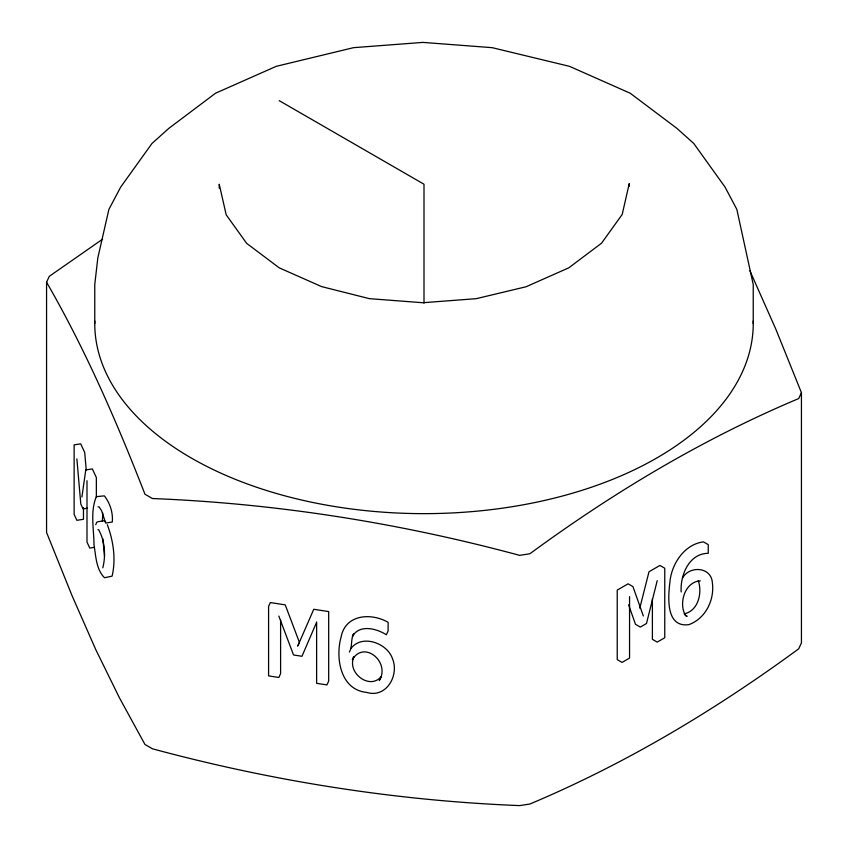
<?xml version="1.0" encoding="UTF-8"?>
<svg xmlns="http://www.w3.org/2000/svg" width="848" height="848" viewBox="0 0 848 848"><rect width="100%" height="100%" fill="white"/><g stroke="black" fill="none" stroke-linecap="round" stroke-linejoin="round"><path stroke-width="1.27" d="M629.237 186.221L629.237 183.581L622.209 214.417L601.592 243.153L568.796 267.83L526.057 286.762L476.279 298.666L422.866 302.725L369.452 298.666L321.615 286.613L279.204 267.83L246.662 243.344L226.204 214.83L219.229 184.228L219.229 188.192M102.396 521.297L102.725 512.966M681.167 591.957C680.085 575.357 689 553.362 708.26 553.309L708.26 544.649L703.437 541.861C685.332 544.246 673.036 561.8 670.302 578.877C668.394 593.907 664.281 627.796 688.767 624.679C705.61 618.648 714.737 599.78 712.352 582.597C711.271 566.761 689.519 565.362 682.46 578.103M349.344 652.059C352.736 646.515 350.415 639.434 353.743 633.742M81.917 497.055L85.754 469.94L92.347 468.912L96.354 477.53L96.354 497.214M353.934 656.903C346.567 672.612 369.643 690.367 381.059 676.746L379.289 680.552C390.61 662.33 364.237 639.816 352.344 659.585L353.669 656.723M657.211 580.689L646.483 623.524L640.314 627.085L635.491 624.308L628.601 604.825M639.784 608.175L648.996 571.753L659.924 565.446L664.758 568.234L664.758 637.749L657.211 642.106L652.388 639.318L652.388 598.815M95.771 524.7L96.608 522.4L97.732 521.753L104.325 520.736L105.703 521.87M316.368 622.835L301.973 656.278L293.535 654.974L278.833 616.061M297.669 646.261L313.76 609.277L328.685 611.588L328.685 681.103L326.925 684.908L316.622 683.318L316.622 621.902M749.918 270.809L775.962 329.49L801.434 392.666L801.434 642.922L798.699 648.815C715.065 710.189 625.612 763.762 529.873 804.021L519.654 805.6C395.518 800.703 272.356 781.146 152.439 748.795L144.966 744.47L119.494 697.915L95.771 649.61L72.038 595.646L46.566 532.459L46.566 282.214L49.301 276.321L102.576 239.2M298.114 645.307L299.439 642.445L285.225 604.868L270.353 602.568L268.583 606.373L268.583 675.888L278.833 677.467L280.603 673.662L280.603 620.089M353.733 633.615L352.408 636.466C359.319 623.99 376.639 628.485 386.359 634.781L388.119 630.976L388.119 622.315C371.223 612.606 345.443 614.164 341.097 637.007C335.214 657.857 340.366 689.848 366.633 692.403C386.391 698.498 399.44 675.273 392.486 658.652C387.186 643.07 362.149 633.997 351.104 648.254M801.434 392.666L798.699 398.571C702.95 438.829 613.507 492.402 529.873 553.765L519.654 555.355C399.747 522.993 276.586 503.447 152.439 498.539L144.966 494.225C116.674 421.573 85.553 349.842 46.566 282.214M102.799 567.831C105.936 555.843 104.919 540.77 98.633 529.724L97.944 529.597M684.166 613.825C698.392 610.995 702.462 592.614 698.264 580.647M87.471 508.217L83.072 508.895L80.814 504.03L76.871 458.895M94.149 547.395L89.761 548.073L86.994 542.126L86.994 480.71M98.039 506.828L99.036 506.871L101.548 510.623L105.682 523.068L112.275 522.05C113.176 512.807 110.028 503.15 104.378 495.868L96.365 496.652C90.068 511.376 93.895 529.025 94.011 544.766C95.835 555.8 96.131 569.549 104.516 577.742L112.095 576.142C116.091 559.351 113.399 540.801 107.314 524.721M700.321 580.869C684.824 581.633 678.283 603.638 685.555 615.447L687.103 616.348L685.173 615.235M279.204 100.636L424 184.228L424 303.139M643.346 615.987L632.937 586.604L628.114 583.816L617.227 590.102L617.227 659.617L622.05 662.405L629.555 658.08L629.555 596.663M104.537 556.171L102.873 538.809M86.273 470.396L84.705 452.44L80.719 443.854L74.126 444.871L74.126 514.397L76.871 520.312L83.464 519.294L83.464 507.528M753.236 323.565L753.236 284.546L736.838 209.361L724.987 186.995L693.738 143.45L676.831 128.302L630.223 93.238L569.496 66.335L492.179 47.668L422.866 42.4L353.552 47.668L276.236 66.335L215.509 93.238L168.9 128.302L151.993 143.45L120.745 186.995L108.894 209.361L97.817 257.93L94.764 284.546L94.764 323.565M753.204 321.032A329.236 190.079 0 0 1 424 513.644A329.236 190.079 0 0 1 94.796 321.032"/></g></svg>
